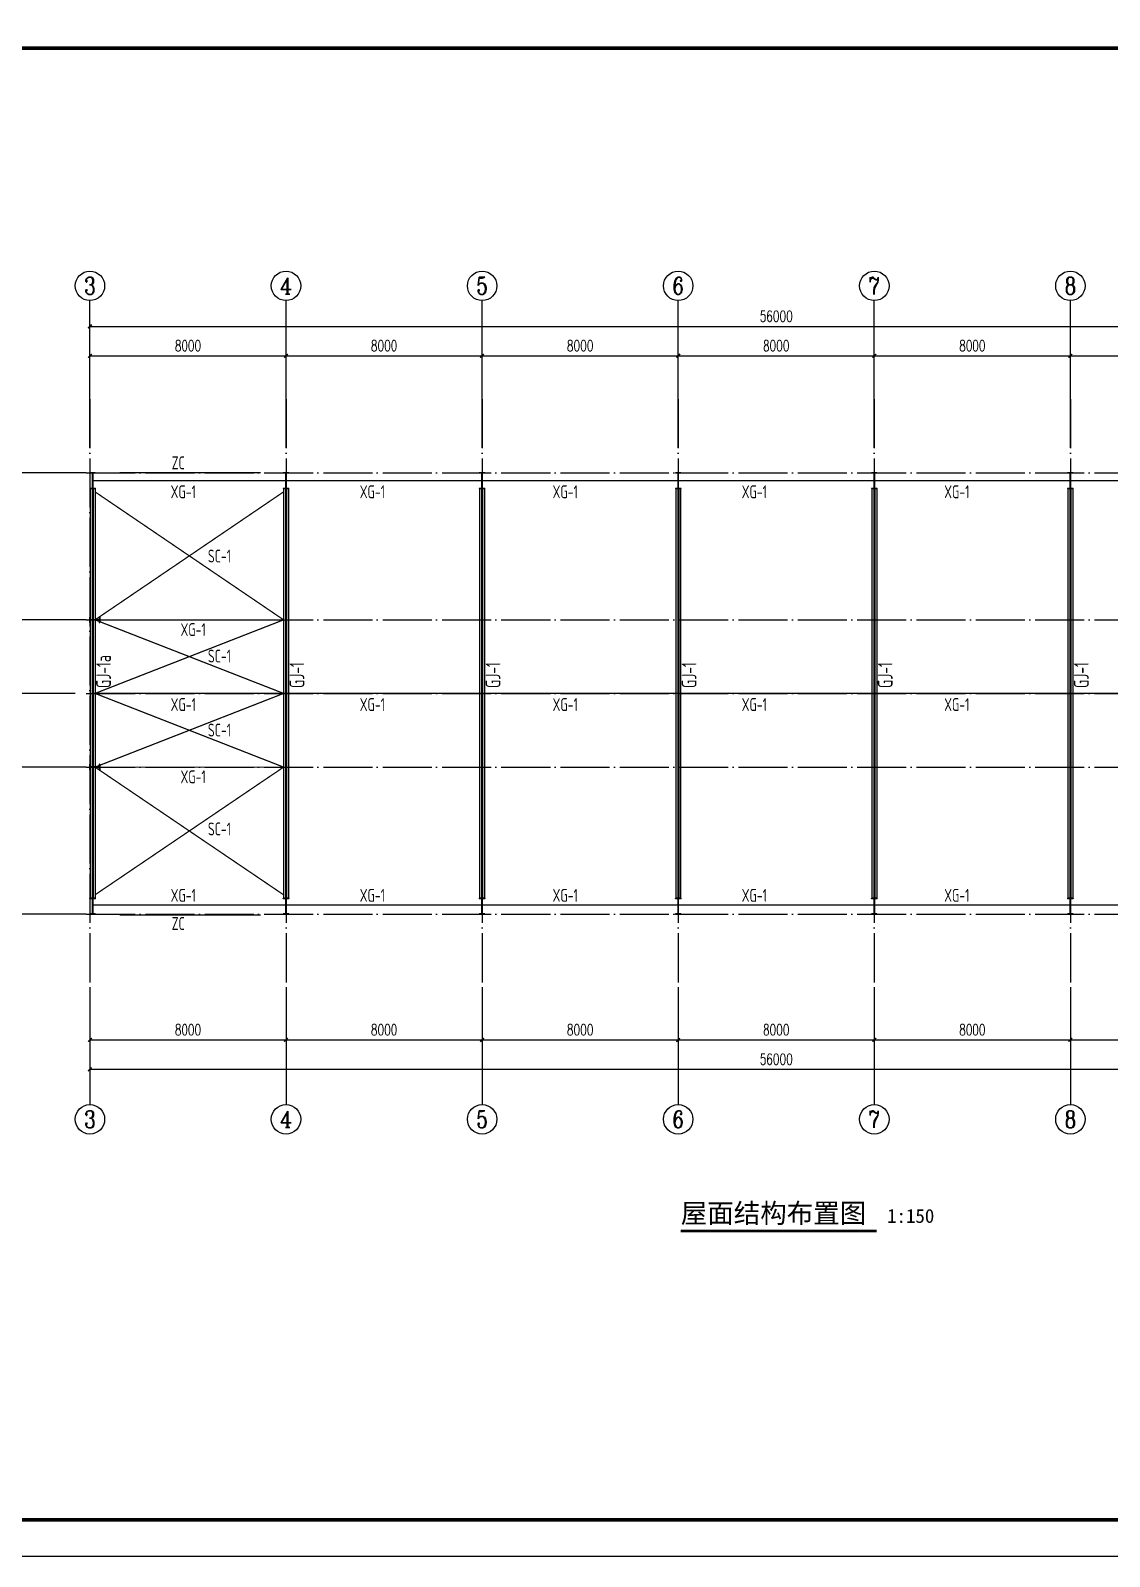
# Model space of a CAD drawing. Header units: millimetres. Extents: x 4533265 to 4958735, y 18976699 to 19555898.
# Drawn here: x 4577716 to 4621737, y 19136534 to 19198749 of the extents above; entities that cross this region are included whole.
import ezdxf
from ezdxf.enums import TextEntityAlignment as Align

# ---------------------------------------------------------------- set-up
doc = ezdxf.new("R2010")
doc.units = ezdxf.units.MM
doc.header["$LTSCALE"] = 1000
doc.header["$MEASUREMENT"] = 0
doc.linetypes.add('DOTE', pattern=[2.42, 2, -0.2, 0.02, -0.2])
doc.layers.get('Defpoints').update_dxf_attribs({"color": 1})
for name, color, linetype in [('3T_WOOD', 21, 'Continuous'), ('AXIS_TEXT', 7, 'Continuous'), ('AXIS_外部', 171, 'Continuous'), ('DIM_SYMB', 165, 'Continuous'), ('DOTE', 250, 'DOTE'), ('PUB_TEXT', 7, 'Continuous'), ('TK', 4, 'Continuous'), ('中粗', 4, 'Continuous')]:
    doc.layers.add(name, color=color, linetype=linetype)
doc.layers.add('Pkpm_柱子', color=3, linetype='Continuous', lineweight=35)
doc.styles.add('_TCH_AXIS', font='COMPLEX', dxfattribs={"bigfont": 'GBCBIG'})
doc.styles.add('_TCH_DIM_T3', font='SIMPLEX', dxfattribs={"width": 0.705882, "bigfont": 'GBCBIG'})
doc.styles.add('_TCH_DYN', font='')
doc.styles.add('COMPLEX', font='COMPLEX')
doc.styles.add('TSSD_Dimension', font='Tssdeng.shx', dxfattribs={"width": 0.7, "bigfont": 'hztxt.shx'})
doc.styles.get('_TCH_DYN').set_extended_font_data('SimSun')
doc.dimstyles.new('_TCH_ARCH&&150', dxfattribs={"dimtxt": 446.25, "dimasz": 150, "dimexe": 375, "dimexo": 450, "dimgap": 189.375, "dimtad": 1, "dimdec": 0, "dimzin": 0, "dimdsep": 46, "dimtxsty": '_TCH_DIM_T3', "dimblk": 'ARCHTICK', "dimcen": 0.09, "dimclrt": 7, "dimazin": 2, "dimtfac": 1, "dimtdec": 0, "dimtix": 1, "dimtmove": 2, "dimatfit": 3, "dimfxl": 0, "dimtolj": 1, "dimtzin": 0, "dimarcsym": 0})

# ---------------------------------------------------------------- blocks, each defined once
blk = doc.blocks.new('Q2321321321')
at = {"layer": 'PUB_TEXT', "style": 'TSSD_Dimension', "width": 0.7}
for p in [(4592466, 19147904), (4600180, 19147904), (4608048, 19147904), (4615763, 19147904), (4624024, 19147904), (4632363, 19147904), (4640504, 19147904)]:
    blk.add_text('XG-1', height=525, dxfattribs=at).set_placement(p)
blk = doc.blocks.new('GeYuanFrame_04811831', base_point=(18.76, 4.34))
at = {"layer": 'TK'}
blk.add_line((43.76, 414.34), (602.76, 414.34), dxfattribs=at)
blk.add_lwpolyline([(18.76, 424.34), (612.76, 424.34), (612.76, 4.34), (18.76, 4.34), (18.76, 424.34)], dxfattribs=at)
at = {"layer": 'TK', "const_width": 1}
blk.add_lwpolyline([(602.76, 414.34), (43.76, 414.34), (43.76, 14.34), (602.76, 14.34)], close=True, dxfattribs=at)
blk = doc.blocks.new('W3Q42Q321321321')
at = {"layer": 'Pkpm_柱子'}
for points in [[(4580361, 19114913), (4580361, 19114901), (4580256, 19114901), (4580256, 19114275), (4580361, 19114275), (4580361, 19114263), (4580141, 19114263), (4580141, 19114275), (4580246, 19114275), (4580246, 19114901), (4580141, 19114901), (4580141, 19114913)], [(4588251, 19114913), (4588251, 19114901), (4588146, 19114901), (4588146, 19114275), (4588251, 19114275), (4588251, 19114263), (4588031, 19114263), (4588031, 19114275), (4588136, 19114275), (4588136, 19114901), (4588031, 19114901), (4588031, 19114913)], [(4596251, 19114913), (4596251, 19114901), (4596146, 19114901), (4596146, 19114275), (4596251, 19114275), (4596251, 19114263), (4596031, 19114263), (4596031, 19114275), (4596136, 19114275), (4596136, 19114901), (4596031, 19114901), (4596031, 19114913)], [(4604251, 19114913), (4604251, 19114901), (4604146, 19114901), (4604146, 19114275), (4604251, 19114275), (4604251, 19114263), (4604031, 19114263), (4604031, 19114275), (4604136, 19114275), (4604136, 19114901), (4604031, 19114901), (4604031, 19114913)], [(4612251, 19114913), (4612251, 19114901), (4612146, 19114901), (4612146, 19114275), (4612251, 19114275), (4612251, 19114263), (4612031, 19114263), (4612031, 19114275), (4612136, 19114275), (4612136, 19114901), (4612031, 19114901), (4612031, 19114913)], [(4620251, 19114913), (4620251, 19114901), (4620146, 19114901), (4620146, 19114275), (4620251, 19114275), (4620251, 19114263), (4620031, 19114263), (4620031, 19114275), (4620136, 19114275), (4620136, 19114901), (4620031, 19114901), (4620031, 19114913)], [(4628251, 19114913), (4628251, 19114901), (4628146, 19114901), (4628146, 19114275), (4628251, 19114275), (4628251, 19114263), (4628031, 19114263), (4628031, 19114275), (4628136, 19114275), (4628136, 19114901), (4628031, 19114901), (4628031, 19114913)], [(4636141, 19114913), (4636141, 19114901), (4636036, 19114901), (4636036, 19114275), (4636141, 19114275), (4636141, 19114263), (4635921, 19114263), (4635921, 19114275), (4636026, 19114275), (4636026, 19114901), (4635921, 19114901), (4635921, 19114913)], [(4580541, 19108803), (4580529, 19108803), (4580529, 19108908), (4580153, 19108908), (4580153, 19108803), (4580141, 19108803), (4580141, 19109023), (4580153, 19109023), (4580153, 19108918), (4580529, 19108918), (4580529, 19109023), (4580541, 19109023)], [(4636141, 19108803), (4636129, 19108803), (4636129, 19108908), (4635753, 19108908), (4635753, 19108803), (4635741, 19108803), (4635741, 19109023), (4635753, 19109023), (4635753, 19108918), (4636129, 19108918), (4636129, 19109023), (4636141, 19109023)], [(4580541, 19102803), (4580529, 19102803), (4580529, 19102908), (4580153, 19102908), (4580153, 19102803), (4580141, 19102803), (4580141, 19103023), (4580153, 19103023), (4580153, 19102918), (4580529, 19102918), (4580529, 19103023), (4580541, 19103023)], [(4636141, 19102803), (4636129, 19102803), (4636129, 19102908), (4635753, 19102908), (4635753, 19102803), (4635741, 19102803), (4635741, 19103023), (4635753, 19103023), (4635753, 19102918), (4636129, 19102918), (4636129, 19103023), (4636141, 19103023)], [(4580361, 19097563), (4580361, 19097551), (4580256, 19097551), (4580256, 19096925), (4580361, 19096925), (4580361, 19096913), (4580141, 19096913), (4580141, 19096925), (4580246, 19096925), (4580246, 19097551), (4580141, 19097551), (4580141, 19097563)], [(4588251, 19097563), (4588251, 19097551), (4588146, 19097551), (4588146, 19096925), (4588251, 19096925), (4588251, 19096913), (4588031, 19096913), (4588031, 19096925), (4588136, 19096925), (4588136, 19097551), (4588031, 19097551), (4588031, 19097563)], [(4596251, 19097563), (4596251, 19097551), (4596146, 19097551), (4596146, 19096925), (4596251, 19096925), (4596251, 19096913), (4596031, 19096913), (4596031, 19096925), (4596136, 19096925), (4596136, 19097551), (4596031, 19097551), (4596031, 19097563)], [(4604251, 19097563), (4604251, 19097551), (4604146, 19097551), (4604146, 19096925), (4604251, 19096925), (4604251, 19096913), (4604031, 19096913), (4604031, 19096925), (4604136, 19096925), (4604136, 19097551), (4604031, 19097551), (4604031, 19097563)], [(4612251, 19097563), (4612251, 19097551), (4612146, 19097551), (4612146, 19096925), (4612251, 19096925), (4612251, 19096913), (4612031, 19096913), (4612031, 19096925), (4612136, 19096925), (4612136, 19097551), (4612031, 19097551), (4612031, 19097563)], [(4620251, 19097563), (4620251, 19097551), (4620146, 19097551), (4620146, 19096925), (4620251, 19096925), (4620251, 19096913), (4620031, 19096913), (4620031, 19096925), (4620136, 19096925), (4620136, 19097551), (4620031, 19097551), (4620031, 19097563)], [(4628251, 19097563), (4628251, 19097551), (4628146, 19097551), (4628146, 19096925), (4628251, 19096925), (4628251, 19096913), (4628031, 19096913), (4628031, 19096925), (4628136, 19096925), (4628136, 19097551), (4628031, 19097551), (4628031, 19097563)], [(4636141, 19097563), (4636141, 19097551), (4636036, 19097551), (4636036, 19096925), (4636141, 19096925), (4636141, 19096913), (4635921, 19096913), (4635921, 19096925), (4636026, 19096925), (4636026, 19097551), (4635921, 19097551), (4635921, 19097563)]]:
    blk.add_hatch(color=256, dxfattribs=at).paths.add_polyline_path(points)
at = {"color": 35, "linetype": 'ByBlock', "ltscale": 3}
for p, q in [((4580151, 19114263), (4580151, 19097563)), ((4580231, 19114263), (4580231, 19097563)), ((4580271, 19114263), (4580271, 19097563)), ((4580351, 19114263), (4580351, 19097563)), ((4588041, 19114263), (4588041, 19097563)), ((4588121, 19114263), (4588121, 19097563)), ((4588161, 19114263), (4588161, 19097563)), ((4588241, 19114263), (4588241, 19097563)), ((4596041, 19114263), (4596041, 19097563)), ((4596121, 19114263), (4596121, 19097563)), ((4596161, 19114263), (4596161, 19097563)), ((4596241, 19114263), (4596241, 19097563)), ((4604041, 19114263), (4604041, 19097563)), ((4604121, 19114263), (4604121, 19097563)), ((4604161, 19114263), (4604161, 19097563)), ((4604241, 19114263), (4604241, 19097563)), ((4612041, 19114263), (4612041, 19097563)), ((4612121, 19114263), (4612121, 19097563)), ((4612161, 19114263), (4612161, 19097563)), ((4612241, 19114263), (4612241, 19097563)), ((4620041, 19114263), (4620041, 19097563)), ((4620121, 19114263), (4620121, 19097563)), ((4620161, 19114263), (4620161, 19097563)), ((4620241, 19114263), (4620241, 19097563)), ((4628041, 19114263), (4628041, 19097563)), ((4628121, 19114263), (4628121, 19097563)), ((4628161, 19114263), (4628161, 19097563)), ((4628241, 19114263), (4628241, 19097563)), ((4635931, 19114263), (4635931, 19097563)), ((4636011, 19114263), (4636011, 19097563)), ((4636051, 19114263), (4636051, 19097563)), ((4636131, 19114263), (4636131, 19097563))]:
    blk.add_line(p, q, dxfattribs=at)
at = {"layer": 'Pkpm_柱子'}
for points in [[(4580361, 19114913), (4580361, 19114901), (4580256, 19114901), (4580256, 19114275), (4580361, 19114275), (4580361, 19114263), (4580141, 19114263), (4580141, 19114275), (4580246, 19114275), (4580246, 19114901), (4580141, 19114901), (4580141, 19114913)], [(4588251, 19114913), (4588251, 19114901), (4588146, 19114901), (4588146, 19114275), (4588251, 19114275), (4588251, 19114263), (4588031, 19114263), (4588031, 19114275), (4588136, 19114275), (4588136, 19114901), (4588031, 19114901), (4588031, 19114913)], [(4596251, 19114913), (4596251, 19114901), (4596146, 19114901), (4596146, 19114275), (4596251, 19114275), (4596251, 19114263), (4596031, 19114263), (4596031, 19114275), (4596136, 19114275), (4596136, 19114901), (4596031, 19114901), (4596031, 19114913)], [(4604251, 19114913), (4604251, 19114901), (4604146, 19114901), (4604146, 19114275), (4604251, 19114275), (4604251, 19114263), (4604031, 19114263), (4604031, 19114275), (4604136, 19114275), (4604136, 19114901), (4604031, 19114901), (4604031, 19114913)], [(4612251, 19114913), (4612251, 19114901), (4612146, 19114901), (4612146, 19114275), (4612251, 19114275), (4612251, 19114263), (4612031, 19114263), (4612031, 19114275), (4612136, 19114275), (4612136, 19114901), (4612031, 19114901), (4612031, 19114913)], [(4620251, 19114913), (4620251, 19114901), (4620146, 19114901), (4620146, 19114275), (4620251, 19114275), (4620251, 19114263), (4620031, 19114263), (4620031, 19114275), (4620136, 19114275), (4620136, 19114901), (4620031, 19114901), (4620031, 19114913)], [(4628251, 19114913), (4628251, 19114901), (4628146, 19114901), (4628146, 19114275), (4628251, 19114275), (4628251, 19114263), (4628031, 19114263), (4628031, 19114275), (4628136, 19114275), (4628136, 19114901), (4628031, 19114901), (4628031, 19114913)], [(4636141, 19114913), (4636141, 19114901), (4636036, 19114901), (4636036, 19114275), (4636141, 19114275), (4636141, 19114263), (4635921, 19114263), (4635921, 19114275), (4636026, 19114275), (4636026, 19114901), (4635921, 19114901), (4635921, 19114913)], [(4580541, 19108803), (4580529, 19108803), (4580529, 19108908), (4580153, 19108908), (4580153, 19108803), (4580141, 19108803), (4580141, 19109023), (4580153, 19109023), (4580153, 19108918), (4580529, 19108918), (4580529, 19109023), (4580541, 19109023)], [(4636141, 19108803), (4636129, 19108803), (4636129, 19108908), (4635753, 19108908), (4635753, 19108803), (4635741, 19108803), (4635741, 19109023), (4635753, 19109023), (4635753, 19108918), (4636129, 19108918), (4636129, 19109023), (4636141, 19109023)], [(4580541, 19102803), (4580529, 19102803), (4580529, 19102908), (4580153, 19102908), (4580153, 19102803), (4580141, 19102803), (4580141, 19103023), (4580153, 19103023), (4580153, 19102918), (4580529, 19102918), (4580529, 19103023), (4580541, 19103023)], [(4636141, 19102803), (4636129, 19102803), (4636129, 19102908), (4635753, 19102908), (4635753, 19102803), (4635741, 19102803), (4635741, 19103023), (4635753, 19103023), (4635753, 19102918), (4636129, 19102918), (4636129, 19103023), (4636141, 19103023)], [(4580361, 19097563), (4580361, 19097551), (4580256, 19097551), (4580256, 19096925), (4580361, 19096925), (4580361, 19096913), (4580141, 19096913), (4580141, 19096925), (4580246, 19096925), (4580246, 19097551), (4580141, 19097551), (4580141, 19097563)], [(4588251, 19097563), (4588251, 19097551), (4588146, 19097551), (4588146, 19096925), (4588251, 19096925), (4588251, 19096913), (4588031, 19096913), (4588031, 19096925), (4588136, 19096925), (4588136, 19097551), (4588031, 19097551), (4588031, 19097563)], [(4596251, 19097563), (4596251, 19097551), (4596146, 19097551), (4596146, 19096925), (4596251, 19096925), (4596251, 19096913), (4596031, 19096913), (4596031, 19096925), (4596136, 19096925), (4596136, 19097551), (4596031, 19097551), (4596031, 19097563)], [(4604251, 19097563), (4604251, 19097551), (4604146, 19097551), (4604146, 19096925), (4604251, 19096925), (4604251, 19096913), (4604031, 19096913), (4604031, 19096925), (4604136, 19096925), (4604136, 19097551), (4604031, 19097551), (4604031, 19097563)], [(4612251, 19097563), (4612251, 19097551), (4612146, 19097551), (4612146, 19096925), (4612251, 19096925), (4612251, 19096913), (4612031, 19096913), (4612031, 19096925), (4612136, 19096925), (4612136, 19097551), (4612031, 19097551), (4612031, 19097563)], [(4620251, 19097563), (4620251, 19097551), (4620146, 19097551), (4620146, 19096925), (4620251, 19096925), (4620251, 19096913), (4620031, 19096913), (4620031, 19096925), (4620136, 19096925), (4620136, 19097551), (4620031, 19097551), (4620031, 19097563)], [(4628251, 19097563), (4628251, 19097551), (4628146, 19097551), (4628146, 19096925), (4628251, 19096925), (4628251, 19096913), (4628031, 19096913), (4628031, 19096925), (4628136, 19096925), (4628136, 19097551), (4628031, 19097551), (4628031, 19097563)], [(4636141, 19097563), (4636141, 19097551), (4636036, 19097551), (4636036, 19096925), (4636141, 19096925), (4636141, 19096913), (4635921, 19096913), (4635921, 19096925), (4636026, 19096925), (4636026, 19097551), (4635921, 19097551), (4635921, 19097563)]]:
    blk.add_lwpolyline(points, close=True, dxfattribs=at)
blk = doc.blocks.new('_ArchTick')
at = {"color": 0, "linetype": 'ByBlock', "const_width": 0.4}
blk.add_lwpolyline([(-0.5, -0.5), (0.5, 0.5)], dxfattribs=at)
blk = doc.blocks.new('*D750')
at = {"layer": 'AXIS_外部', "color": 0, "lineweight": -2}
for p, q in [((4580141, 19182187), (4580141, 19185862)), ((4588141, 19182187), (4588141, 19185862)), ((4580141, 19185487), (4588141, 19185487))]:
    blk.add_line(p, q, dxfattribs=at)
at = {"layer": 'Defpoints', "color": 0}
for p in [(4588141, 19185487), (4580141, 19181737), (4588141, 19181737)]:
    blk.add_point(p, dxfattribs=at)
at = {"layer": 'AXIS_外部', "color": 0, "lineweight": -2, "xscale": 150, "yscale": 150, "zscale": 150, "rotation": 180}
blk.add_blockref('_ArchTick', (4580141, 19185487), dxfattribs=at)
at = {"layer": 'AXIS_外部', "color": 0, "lineweight": -2, "xscale": 150, "yscale": 150, "zscale": 150}
blk.add_blockref('_ArchTick', (4588141, 19185487), dxfattribs=at)
at = {"layer": 'AXIS_外部', "color": 7, "insert": (4584141, 19185900), "char_height": 446.2, "attachment_point": 5, "style": '_TCH_DIM_T3'}
blk.add_mtext('\\A1;8000', dxfattribs=at)
blk = doc.blocks.new('*D751')
at = {"layer": 'AXIS_外部', "color": 0, "lineweight": -2}
for p, q in [((4588141, 19182187), (4588141, 19185862)), ((4596141, 19182187), (4596141, 19185862)), ((4588141, 19185487), (4596141, 19185487))]:
    blk.add_line(p, q, dxfattribs=at)
at = {"layer": 'Defpoints', "color": 0}
for p in [(4596141, 19185487), (4588141, 19181737), (4596141, 19181737)]:
    blk.add_point(p, dxfattribs=at)
at = {"layer": 'AXIS_外部', "color": 0, "lineweight": -2, "xscale": 150, "yscale": 150, "zscale": 150, "rotation": 180}
blk.add_blockref('_ArchTick', (4588141, 19185487), dxfattribs=at)
at = {"layer": 'AXIS_外部', "color": 0, "lineweight": -2, "xscale": 150, "yscale": 150, "zscale": 150}
blk.add_blockref('_ArchTick', (4596141, 19185487), dxfattribs=at)
at = {"layer": 'AXIS_外部', "color": 7, "insert": (4592141, 19185900), "char_height": 446.2, "attachment_point": 5, "style": '_TCH_DIM_T3'}
blk.add_mtext('\\A1;8000', dxfattribs=at)
blk = doc.blocks.new('*D752')
at = {"layer": 'AXIS_外部', "color": 0, "lineweight": -2}
for p, q in [((4596141, 19182187), (4596141, 19185862)), ((4604141, 19182187), (4604141, 19185862)), ((4596141, 19185487), (4604141, 19185487))]:
    blk.add_line(p, q, dxfattribs=at)
at = {"layer": 'Defpoints', "color": 0}
for p in [(4604141, 19185487), (4596141, 19181737), (4604141, 19181737)]:
    blk.add_point(p, dxfattribs=at)
at = {"layer": 'AXIS_外部', "color": 0, "lineweight": -2, "xscale": 150, "yscale": 150, "zscale": 150, "rotation": 180}
blk.add_blockref('_ArchTick', (4596141, 19185487), dxfattribs=at)
at = {"layer": 'AXIS_外部', "color": 0, "lineweight": -2, "xscale": 150, "yscale": 150, "zscale": 150}
blk.add_blockref('_ArchTick', (4604141, 19185487), dxfattribs=at)
at = {"layer": 'AXIS_外部', "color": 7, "insert": (4600141, 19185900), "char_height": 446.2, "attachment_point": 5, "style": '_TCH_DIM_T3'}
blk.add_mtext('\\A1;8000', dxfattribs=at)
blk = doc.blocks.new('*D753')
at = {"layer": 'AXIS_外部', "color": 0, "lineweight": -2}
for p, q in [((4604141, 19182187), (4604141, 19185862)), ((4612141, 19182187), (4612141, 19185862)), ((4604141, 19185487), (4612141, 19185487))]:
    blk.add_line(p, q, dxfattribs=at)
at = {"layer": 'Defpoints', "color": 0}
for p in [(4612141, 19185487), (4604141, 19181737), (4612141, 19181737)]:
    blk.add_point(p, dxfattribs=at)
at = {"layer": 'AXIS_外部', "color": 0, "lineweight": -2, "xscale": 150, "yscale": 150, "zscale": 150, "rotation": 180}
blk.add_blockref('_ArchTick', (4604141, 19185487), dxfattribs=at)
at = {"layer": 'AXIS_外部', "color": 0, "lineweight": -2, "xscale": 150, "yscale": 150, "zscale": 150}
blk.add_blockref('_ArchTick', (4612141, 19185487), dxfattribs=at)
at = {"layer": 'AXIS_外部', "color": 7, "insert": (4608141, 19185900), "char_height": 446.2, "attachment_point": 5, "style": '_TCH_DIM_T3'}
blk.add_mtext('\\A1;8000', dxfattribs=at)
blk = doc.blocks.new('*D754')
at = {"layer": 'AXIS_外部', "color": 0, "lineweight": -2}
for p, q in [((4612141, 19182187), (4612141, 19185862)), ((4620141, 19182187), (4620141, 19185862)), ((4612141, 19185487), (4620141, 19185487))]:
    blk.add_line(p, q, dxfattribs=at)
at = {"layer": 'Defpoints', "color": 0}
for p in [(4620141, 19185487), (4612141, 19181737), (4620141, 19181737)]:
    blk.add_point(p, dxfattribs=at)
at = {"layer": 'AXIS_外部', "color": 0, "lineweight": -2, "xscale": 150, "yscale": 150, "zscale": 150, "rotation": 180}
blk.add_blockref('_ArchTick', (4612141, 19185487), dxfattribs=at)
at = {"layer": 'AXIS_外部', "color": 0, "lineweight": -2, "xscale": 150, "yscale": 150, "zscale": 150}
blk.add_blockref('_ArchTick', (4620141, 19185487), dxfattribs=at)
at = {"layer": 'AXIS_外部', "color": 7, "insert": (4616141, 19185900), "char_height": 446.2, "attachment_point": 5, "style": '_TCH_DIM_T3'}
blk.add_mtext('\\A1;8000', dxfattribs=at)
blk = doc.blocks.new('*D755')
at = {"layer": 'AXIS_外部', "color": 0, "lineweight": -2}
for p, q in [((4620141, 19182187), (4620141, 19185862)), ((4628141, 19182187), (4628141, 19185862)), ((4620141, 19185487), (4628141, 19185487))]:
    blk.add_line(p, q, dxfattribs=at)
at = {"layer": 'Defpoints', "color": 0}
for p in [(4628141, 19185487), (4620141, 19181737), (4628141, 19181737)]:
    blk.add_point(p, dxfattribs=at)
at = {"layer": 'AXIS_外部', "color": 0, "lineweight": -2, "xscale": 150, "yscale": 150, "zscale": 150, "rotation": 180}
blk.add_blockref('_ArchTick', (4620141, 19185487), dxfattribs=at)
at = {"layer": 'AXIS_外部', "color": 0, "lineweight": -2, "xscale": 150, "yscale": 150, "zscale": 150}
blk.add_blockref('_ArchTick', (4628141, 19185487), dxfattribs=at)
at = {"layer": 'AXIS_外部', "color": 7, "insert": (4624141, 19185900), "char_height": 446.2, "attachment_point": 5, "style": '_TCH_DIM_T3'}
blk.add_mtext('\\A1;8000', dxfattribs=at)
blk = doc.blocks.new('*D757')
at = {"layer": 'AXIS_外部', "color": 0, "lineweight": -2}
for p, q in [((4580141, 19182187), (4580141, 19187062)), ((4636141, 19182187), (4636141, 19187062)), ((4580141, 19186687), (4636141, 19186687))]:
    blk.add_line(p, q, dxfattribs=at)
at = {"layer": 'Defpoints', "color": 0}
for p in [(4636141, 19186687), (4580141, 19181737), (4636141, 19181737)]:
    blk.add_point(p, dxfattribs=at)
at = {"layer": 'AXIS_外部', "color": 0, "lineweight": -2, "xscale": 150, "yscale": 150, "zscale": 150, "rotation": 180}
blk.add_blockref('_ArchTick', (4580141, 19186687), dxfattribs=at)
at = {"layer": 'AXIS_外部', "color": 0, "lineweight": -2, "xscale": 150, "yscale": 150, "zscale": 150}
blk.add_blockref('_ArchTick', (4636141, 19186687), dxfattribs=at)
at = {"layer": 'AXIS_外部', "color": 7, "insert": (4608141, 19187100), "char_height": 446.2, "attachment_point": 5, "style": '_TCH_DIM_T3'}
blk.add_mtext('\\A1;56000', dxfattribs=at)
blk = doc.blocks.new('*D763')
at = {"layer": 'AXIS_外部', "color": 0, "lineweight": -2}
for p, q in [((4579535, 19168722), (4575860, 19168722)), ((4576235, 19162722), (4576235, 19168722)), ((4579535, 19162722), (4575860, 19162722))]:
    blk.add_line(p, q, dxfattribs=at)
at = {"layer": 'Defpoints', "color": 0}
for p in [(4576235, 19168722), (4579985, 19168722), (4579985, 19162722)]:
    blk.add_point(p, dxfattribs=at)
at = {"layer": 'AXIS_外部', "color": 0, "lineweight": -2, "xscale": 150, "yscale": 150, "zscale": 150}
for p, rotation in [((4576235, 19168722), 90), ((4576235, 19162722), 270)]:
    blk.add_blockref('_ArchTick', p, dxfattribs=dict(at, rotation=rotation))
at = {"layer": 'AXIS_外部', "color": 7, "insert": (4575822, 19165722), "char_height": 446.2, "attachment_point": 5, "rotation": 90, "style": '_TCH_DIM_T3'}
blk.add_mtext('\\A1;6000', dxfattribs=at)
blk = doc.blocks.new('*D764')
at = {"layer": 'AXIS_外部', "color": 0, "lineweight": -2}
for p, q in [((4579535, 19171722), (4575860, 19171722)), ((4576235, 19168722), (4576235, 19171722)), ((4579535, 19168722), (4575860, 19168722))]:
    blk.add_line(p, q, dxfattribs=at)
at = {"layer": 'Defpoints', "color": 0}
for p in [(4576235, 19171722), (4579985, 19171722), (4579985, 19168722)]:
    blk.add_point(p, dxfattribs=at)
at = {"layer": 'AXIS_外部', "color": 0, "lineweight": -2, "xscale": 150, "yscale": 150, "zscale": 150}
for p, rotation in [((4576235, 19171722), 90), ((4576235, 19168722), 270)]:
    blk.add_blockref('_ArchTick', p, dxfattribs=dict(at, rotation=rotation))
at = {"layer": 'AXIS_外部', "color": 7, "insert": (4575822, 19170222), "char_height": 446.2, "attachment_point": 5, "rotation": 90, "style": '_TCH_DIM_T3'}
blk.add_mtext('\\A1;3000', dxfattribs=at)
blk = doc.blocks.new('*D765')
at = {"layer": 'AXIS_外部', "color": 0, "lineweight": -2}
for p, q in [((4579535, 19174722), (4575860, 19174722)), ((4576235, 19171722), (4576235, 19174722)), ((4579535, 19171722), (4575860, 19171722))]:
    blk.add_line(p, q, dxfattribs=at)
at = {"layer": 'Defpoints', "color": 0}
for p in [(4576235, 19174722), (4579985, 19174722), (4579985, 19171722)]:
    blk.add_point(p, dxfattribs=at)
at = {"layer": 'AXIS_外部', "color": 0, "lineweight": -2, "xscale": 150, "yscale": 150, "zscale": 150}
for p, rotation in [((4576235, 19174722), 90), ((4576235, 19171722), 270)]:
    blk.add_blockref('_ArchTick', p, dxfattribs=dict(at, rotation=rotation))
at = {"layer": 'AXIS_外部', "color": 7, "insert": (4575822, 19173222), "char_height": 446.2, "attachment_point": 5, "rotation": 90, "style": '_TCH_DIM_T3'}
blk.add_mtext('\\A1;3000', dxfattribs=at)
blk = doc.blocks.new('*D766')
at = {"layer": 'AXIS_外部', "color": 0, "lineweight": -2}
for p, q in [((4579535, 19180722), (4575860, 19180722)), ((4576235, 19174722), (4576235, 19180722)), ((4579535, 19174722), (4575860, 19174722))]:
    blk.add_line(p, q, dxfattribs=at)
at = {"layer": 'Defpoints', "color": 0}
for p in [(4576235, 19180722), (4579985, 19180722), (4579985, 19174722)]:
    blk.add_point(p, dxfattribs=at)
at = {"layer": 'AXIS_外部', "color": 0, "lineweight": -2, "xscale": 150, "yscale": 150, "zscale": 150}
for p, rotation in [((4576235, 19180722), 90), ((4576235, 19174722), 270)]:
    blk.add_blockref('_ArchTick', p, dxfattribs=dict(at, rotation=rotation))
at = {"layer": 'AXIS_外部', "color": 7, "insert": (4575822, 19177722), "char_height": 446.2, "attachment_point": 5, "rotation": 90, "style": '_TCH_DIM_T3'}
blk.add_mtext('\\A1;6000', dxfattribs=at)
blk = doc.blocks.new('*D767')
at = {"layer": 'AXIS_外部', "color": 0, "lineweight": -2}
for p, q in [((4579535, 19180722), (4574660, 19180722)), ((4575035, 19162722), (4575035, 19180722)), ((4579535, 19162722), (4574660, 19162722))]:
    blk.add_line(p, q, dxfattribs=at)
at = {"layer": 'Defpoints', "color": 0}
for p in [(4575035, 19180722), (4579985, 19180722), (4579985, 19162722)]:
    blk.add_point(p, dxfattribs=at)
at = {"layer": 'AXIS_外部', "color": 0, "lineweight": -2, "xscale": 150, "yscale": 150, "zscale": 150}
for p, rotation in [((4575035, 19180722), 90), ((4575035, 19162722), 270)]:
    blk.add_blockref('_ArchTick', p, dxfattribs=dict(at, rotation=rotation))
at = {"layer": 'AXIS_外部', "color": 7, "insert": (4574622, 19171722), "char_height": 446.2, "attachment_point": 5, "rotation": 90, "style": '_TCH_DIM_T3'}
blk.add_mtext('\\A1;18000', dxfattribs=at)
blk = doc.blocks.new('*D768')
at = {"layer": 'AXIS_外部', "color": 0, "lineweight": -2}
for p, q in [((4580141, 19159272), (4580141, 19157221)), ((4588141, 19159272), (4588141, 19157221)), ((4580141, 19157596), (4588141, 19157596))]:
    blk.add_line(p, q, dxfattribs=at)
at = {"layer": 'Defpoints', "color": 0}
for p in [(4580141, 19159722), (4588141, 19159722), (4588141, 19157596)]:
    blk.add_point(p, dxfattribs=at)
at = {"layer": 'AXIS_外部', "color": 0, "lineweight": -2, "xscale": 150, "yscale": 150, "zscale": 150, "rotation": 180}
blk.add_blockref('_ArchTick', (4580141, 19157596), dxfattribs=at)
at = {"layer": 'AXIS_外部', "color": 0, "lineweight": -2, "xscale": 150, "yscale": 150, "zscale": 150}
blk.add_blockref('_ArchTick', (4588141, 19157596), dxfattribs=at)
at = {"layer": 'AXIS_外部', "color": 7, "insert": (4584141, 19158009), "char_height": 446.2, "attachment_point": 5, "style": '_TCH_DIM_T3'}
blk.add_mtext('\\A1;8000', dxfattribs=at)
blk = doc.blocks.new('*D769')
at = {"layer": 'AXIS_外部', "color": 0, "lineweight": -2}
for p, q in [((4588141, 19159272), (4588141, 19157221)), ((4596141, 19159272), (4596141, 19157221)), ((4588141, 19157596), (4596141, 19157596))]:
    blk.add_line(p, q, dxfattribs=at)
at = {"layer": 'Defpoints', "color": 0}
for p in [(4588141, 19159722), (4596141, 19159722), (4596141, 19157596)]:
    blk.add_point(p, dxfattribs=at)
at = {"layer": 'AXIS_外部', "color": 0, "lineweight": -2, "xscale": 150, "yscale": 150, "zscale": 150, "rotation": 180}
blk.add_blockref('_ArchTick', (4588141, 19157596), dxfattribs=at)
at = {"layer": 'AXIS_外部', "color": 0, "lineweight": -2, "xscale": 150, "yscale": 150, "zscale": 150}
blk.add_blockref('_ArchTick', (4596141, 19157596), dxfattribs=at)
at = {"layer": 'AXIS_外部', "color": 7, "insert": (4592141, 19158009), "char_height": 446.2, "attachment_point": 5, "style": '_TCH_DIM_T3'}
blk.add_mtext('\\A1;8000', dxfattribs=at)
blk = doc.blocks.new('*D770')
at = {"layer": 'AXIS_外部', "color": 0, "lineweight": -2}
for p, q in [((4596141, 19159272), (4596141, 19157221)), ((4604141, 19159272), (4604141, 19157221)), ((4596141, 19157596), (4604141, 19157596))]:
    blk.add_line(p, q, dxfattribs=at)
at = {"layer": 'Defpoints', "color": 0}
for p in [(4596141, 19159722), (4604141, 19159722), (4604141, 19157596)]:
    blk.add_point(p, dxfattribs=at)
at = {"layer": 'AXIS_外部', "color": 0, "lineweight": -2, "xscale": 150, "yscale": 150, "zscale": 150, "rotation": 180}
blk.add_blockref('_ArchTick', (4596141, 19157596), dxfattribs=at)
at = {"layer": 'AXIS_外部', "color": 0, "lineweight": -2, "xscale": 150, "yscale": 150, "zscale": 150}
blk.add_blockref('_ArchTick', (4604141, 19157596), dxfattribs=at)
at = {"layer": 'AXIS_外部', "color": 7, "insert": (4600141, 19158009), "char_height": 446.2, "attachment_point": 5, "style": '_TCH_DIM_T3'}
blk.add_mtext('\\A1;8000', dxfattribs=at)
blk = doc.blocks.new('*D771')
at = {"layer": 'AXIS_外部', "color": 0, "lineweight": -2}
for p, q in [((4604141, 19159272), (4604141, 19157221)), ((4612141, 19159272), (4612141, 19157221)), ((4604141, 19157596), (4612141, 19157596))]:
    blk.add_line(p, q, dxfattribs=at)
at = {"layer": 'Defpoints', "color": 0}
for p in [(4604141, 19159722), (4612141, 19159722), (4612141, 19157596)]:
    blk.add_point(p, dxfattribs=at)
at = {"layer": 'AXIS_外部', "color": 0, "lineweight": -2, "xscale": 150, "yscale": 150, "zscale": 150, "rotation": 180}
blk.add_blockref('_ArchTick', (4604141, 19157596), dxfattribs=at)
at = {"layer": 'AXIS_外部', "color": 0, "lineweight": -2, "xscale": 150, "yscale": 150, "zscale": 150}
blk.add_blockref('_ArchTick', (4612141, 19157596), dxfattribs=at)
at = {"layer": 'AXIS_外部', "color": 7, "insert": (4608141, 19158009), "char_height": 446.2, "attachment_point": 5, "style": '_TCH_DIM_T3'}
blk.add_mtext('\\A1;8000', dxfattribs=at)
blk = doc.blocks.new('*D772')
at = {"layer": 'AXIS_外部', "color": 0, "lineweight": -2}
for p, q in [((4612141, 19159272), (4612141, 19157221)), ((4620141, 19159272), (4620141, 19157221)), ((4612141, 19157596), (4620141, 19157596))]:
    blk.add_line(p, q, dxfattribs=at)
at = {"layer": 'Defpoints', "color": 0}
for p in [(4612141, 19159722), (4620141, 19159722), (4620141, 19157596)]:
    blk.add_point(p, dxfattribs=at)
at = {"layer": 'AXIS_外部', "color": 0, "lineweight": -2, "xscale": 150, "yscale": 150, "zscale": 150, "rotation": 180}
blk.add_blockref('_ArchTick', (4612141, 19157596), dxfattribs=at)
at = {"layer": 'AXIS_外部', "color": 0, "lineweight": -2, "xscale": 150, "yscale": 150, "zscale": 150}
blk.add_blockref('_ArchTick', (4620141, 19157596), dxfattribs=at)
at = {"layer": 'AXIS_外部', "color": 7, "insert": (4616141, 19158009), "char_height": 446.2, "attachment_point": 5, "style": '_TCH_DIM_T3'}
blk.add_mtext('\\A1;8000', dxfattribs=at)
blk = doc.blocks.new('*D773')
at = {"layer": 'AXIS_外部', "color": 0, "lineweight": -2}
for p, q in [((4620141, 19159272), (4620141, 19157221)), ((4628141, 19159272), (4628141, 19157221)), ((4620141, 19157596), (4628141, 19157596))]:
    blk.add_line(p, q, dxfattribs=at)
at = {"layer": 'Defpoints', "color": 0}
for p in [(4620141, 19159722), (4628141, 19159722), (4628141, 19157596)]:
    blk.add_point(p, dxfattribs=at)
at = {"layer": 'AXIS_外部', "color": 0, "lineweight": -2, "xscale": 150, "yscale": 150, "zscale": 150, "rotation": 180}
blk.add_blockref('_ArchTick', (4620141, 19157596), dxfattribs=at)
at = {"layer": 'AXIS_外部', "color": 0, "lineweight": -2, "xscale": 150, "yscale": 150, "zscale": 150}
blk.add_blockref('_ArchTick', (4628141, 19157596), dxfattribs=at)
at = {"layer": 'AXIS_外部', "color": 7, "insert": (4624141, 19158009), "char_height": 446.2, "attachment_point": 5, "style": '_TCH_DIM_T3'}
blk.add_mtext('\\A1;8000', dxfattribs=at)
blk = doc.blocks.new('*D775')
at = {"layer": 'AXIS_外部', "color": 0, "lineweight": -2}
for p, q in [((4580141, 19159272), (4580141, 19156021)), ((4636141, 19159272), (4636141, 19156021)), ((4580141, 19156396), (4636141, 19156396))]:
    blk.add_line(p, q, dxfattribs=at)
at = {"layer": 'Defpoints', "color": 0}
for p in [(4580141, 19159722), (4636141, 19159722), (4636141, 19156396)]:
    blk.add_point(p, dxfattribs=at)
at = {"layer": 'AXIS_外部', "color": 0, "lineweight": -2, "xscale": 150, "yscale": 150, "zscale": 150, "rotation": 180}
blk.add_blockref('_ArchTick', (4580141, 19156396), dxfattribs=at)
at = {"layer": 'AXIS_外部', "color": 0, "lineweight": -2, "xscale": 150, "yscale": 150, "zscale": 150}
blk.add_blockref('_ArchTick', (4636141, 19156396), dxfattribs=at)
at = {"layer": 'AXIS_外部', "color": 7, "insert": (4608141, 19156809), "char_height": 446.2, "attachment_point": 5, "style": '_TCH_DIM_T3'}
blk.add_mtext('\\A1;56000', dxfattribs=at)
blk = doc.blocks.new('_AXISO')
blk.add_circle((0, 0), 0.5)
at = {"layer": 'AXIS_TEXT', "style": 'COMPLEX', "width": 1.041667}
blk.add_attdef('A', text='', height=0.56, dxfattribs=at).set_placement((-0.25, -0.28), (0.25, -0.28), align=Align.FIT)

msp = doc.modelspace()

# ---------------------------------------------------------------- linework, layer by layer
at = {"color": 4, "const_width": 50}
for points in [[(4580256.1, 19180396.9), (4636141.1, 19180396.9)], [(4588131.1, 19174716.9), (4580351.1, 19174716.9)], [(4580256.1, 19171721.9), (4636141.1, 19171721.9)], [(4588131.1, 19168716.9), (4580351.1, 19168716.9)], [(4580256.1, 19163092.7), (4636141.1, 19163092.7)]]:
    msp.add_lwpolyline(points, dxfattribs=at)
at = {"layer": '3T_WOOD', "const_width": 50}
for points in [[(4581349.3, 19180721.9), (4587107.6, 19180721.9)], [(4581349.3, 19162689.6), (4587107.6, 19162689.6)]]:
    msp.add_lwpolyline(points, dxfattribs=at)
at = {"layer": 'AXIS_外部'}
for p, q in [((4580141.1, 19181737.2), (4580141.1, 19187737.2)), ((4588141.1, 19181737.2), (4588141.1, 19187737.2)), ((4596141.1, 19181737.2), (4596141.1, 19187737.2)), ((4604141.1, 19181737.2), (4604141.1, 19187737.2)), ((4612141.1, 19181737.2), (4612141.1, 19187737.2)), ((4620141.1, 19181737.2), (4620141.1, 19187737.2)), ((4579984.6, 19180721.9), (4573984.6, 19180721.9)), ((4579984.6, 19174721.9), (4573984.6, 19174721.9)), ((4579984.6, 19168721.9), (4573984.6, 19168721.9)), ((4579984.6, 19162721.9), (4573984.6, 19162721.9)), ((4580141.1, 19159721.9), (4580141.1, 19154958.7)), ((4588141.1, 19159721.9), (4588141.1, 19154958.7)), ((4596141.1, 19159721.9), (4596141.1, 19154958.7)), ((4604141.1, 19159721.9), (4604141.1, 19154958.7)), ((4612141.1, 19159721.9), (4612141.1, 19154958.7)), ((4620141.1, 19159721.9), (4620141.1, 19154958.7))]:
    msp.add_line(p, q, dxfattribs=at)
at = {"layer": 'DIM_SYMB', "const_width": 105}
msp.add_lwpolyline([(4604243.6, 19149806), (4612242.3, 19149806)], dxfattribs=at)
at = {"layer": 'DOTE'}
for p, q in [((4580141.1, 19183721.9), (4580141.1, 19159721.9)), ((4588141.1, 19183721.9), (4588141.1, 19159721.9)), ((4596141.1, 19183721.9), (4596141.1, 19159721.9)), ((4604141.1, 19183721.9), (4604141.1, 19159721.9)), ((4612141.1, 19183721.9), (4612141.1, 19159721.9)), ((4620141.1, 19183721.9), (4620141.1, 19159721.9)), ((4579984.6, 19180721.9), (4636613.4, 19180721.9)), ((4579984.6, 19174721.9), (4636613.4, 19174721.9)), ((4579984.6, 19171721.9), (4636613.4, 19171721.9)), ((4579984.6, 19168721.9), (4636613.4, 19168721.9)), ((4579984.6, 19162721.9), (4636613.4, 19162721.9))]:
    msp.add_line(p, q, dxfattribs=at)
at = {"layer": '中粗', "color": 6, "const_width": 50}
for points in [[(4580351.1, 19179938.9), (4588041.1, 19174721.9), (4580351.1, 19171721.9), (4588041.1, 19168716.9), (4580351.1, 19163511.9)], [(4588041.1, 19179938.9), (4580351.1, 19174721.9), (4588041.1, 19171721.9), (4580351.1, 19168716.9), (4588041.1, 19163511.9)]]:
    msp.add_lwpolyline(points, dxfattribs=at)

# ---------------------------------------------------------------- block references
at = {"layer": '3T_WOOD', "xscale": 150, "yscale": 150, "zscale": 150}
msp.add_blockref('GeYuanFrame_04811831', (4567584.4, 19136534.2), dxfattribs=at)
at = {"layer": '3T_WOOD'}
for name, p in [('W3Q42Q321321321', (0, 65808.5)), ('Q2321321321', (-9030.2, 31776.1)), ('Q2321321321', (-9030.2, 23101.1)), ('Q2321321321', (-9030.2, 15321.5))]:
    msp.add_blockref(name, p, dxfattribs=at)
at = {"layer": 'AXIS_外部'}
ref = msp.add_blockref('_AXISO', (4580141.1, 19188337.2), dxfattribs=dict(at, xscale=1200, yscale=1200, zscale=1200))
ref.add_attrib('A', '3', dxfattribs={"layer": 'AXIS_TEXT', "height": 698.9, "style": '_TCH_AXIS'}).set_placement((4579908.1, 19187987.7), (4580374, 19187987.7), align=Align.FIT)
ref = msp.add_blockref('_AXISO', (4588141.1, 19188337.2), dxfattribs=dict(at, xscale=1200, yscale=1200, zscale=1200))
ref.add_attrib('A', '4', dxfattribs={"layer": 'AXIS_TEXT', "height": 668.2, "style": '_TCH_AXIS'}).set_placement((4587886.5, 19188003.1), (4588395.6, 19188003.1), align=Align.FIT)
ref = msp.add_blockref('_AXISO', (4596141.1, 19188337.2), dxfattribs=dict(at, xscale=1200, yscale=1200, zscale=1200))
ref.add_attrib('A', '5', dxfattribs={"layer": 'AXIS_TEXT', "height": 698.9, "style": '_TCH_AXIS'}).set_placement((4595908.1, 19187987.7), (4596374, 19187987.7), align=Align.FIT)
ref = msp.add_blockref('_AXISO', (4604141.1, 19188337.2), dxfattribs=dict(at, xscale=1200, yscale=1200, zscale=1200))
ref.add_attrib('A', '6', dxfattribs={"layer": 'AXIS_TEXT', "height": 698.9, "style": '_TCH_AXIS'}).set_placement((4603908.1, 19187987.7), (4604374, 19187987.7), align=Align.FIT)
ref = msp.add_blockref('_AXISO', (4612141.1, 19188337.2), dxfattribs=dict(at, xscale=1200, yscale=1200, zscale=1200))
ref.add_attrib('A', '7', dxfattribs={"layer": 'AXIS_TEXT', "height": 698.9, "style": '_TCH_AXIS'}).set_placement((4611908.1, 19187987.7), (4612374, 19187987.7), align=Align.FIT)
ref = msp.add_blockref('_AXISO', (4620141.1, 19188337.2), dxfattribs=dict(at, xscale=1200, yscale=1200, zscale=1200))
ref.add_attrib('A', '8', dxfattribs={"layer": 'AXIS_TEXT', "height": 698.9, "style": '_TCH_AXIS'}).set_placement((4619908.1, 19187987.7), (4620374, 19187987.7), align=Align.FIT)
ref = msp.add_blockref('_AXISO', (4580141.1, 19154358.7), dxfattribs=dict(at, xscale=1200, yscale=1200, zscale=1200))
ref.add_attrib('A', '3', dxfattribs={"layer": 'AXIS_TEXT', "height": 698.9, "style": '_TCH_AXIS'}).set_placement((4579908.1, 19154009.2), (4580374, 19154009.2), align=Align.FIT)
ref = msp.add_blockref('_AXISO', (4588141.1, 19154358.7), dxfattribs=dict(at, xscale=1200, yscale=1200, zscale=1200))
ref.add_attrib('A', '4', dxfattribs={"layer": 'AXIS_TEXT', "height": 668.2, "style": '_TCH_AXIS'}).set_placement((4587886.5, 19154024.6), (4588395.6, 19154024.6), align=Align.FIT)
ref = msp.add_blockref('_AXISO', (4596141.1, 19154358.7), dxfattribs=dict(at, xscale=1200, yscale=1200, zscale=1200))
ref.add_attrib('A', '5', dxfattribs={"layer": 'AXIS_TEXT', "height": 698.9, "style": '_TCH_AXIS'}).set_placement((4595908.1, 19154009.2), (4596374, 19154009.2), align=Align.FIT)
ref = msp.add_blockref('_AXISO', (4604141.1, 19154358.7), dxfattribs=dict(at, xscale=1200, yscale=1200, zscale=1200))
ref.add_attrib('A', '6', dxfattribs={"layer": 'AXIS_TEXT', "height": 698.9, "style": '_TCH_AXIS'}).set_placement((4603908.1, 19154009.2), (4604374, 19154009.2), align=Align.FIT)
ref = msp.add_blockref('_AXISO', (4612141.1, 19154358.7), dxfattribs=dict(at, xscale=1200, yscale=1200, zscale=1200))
ref.add_attrib('A', '7', dxfattribs={"layer": 'AXIS_TEXT', "height": 698.9, "style": '_TCH_AXIS'}).set_placement((4611908.1, 19154009.2), (4612374, 19154009.2), align=Align.FIT)
ref = msp.add_blockref('_AXISO', (4620141.1, 19154358.7), dxfattribs=dict(at, xscale=1200, yscale=1200, zscale=1200))
ref.add_attrib('A', '8', dxfattribs={"layer": 'AXIS_TEXT', "height": 698.9, "style": '_TCH_AXIS'}).set_placement((4619908.1, 19154009.2), (4620374, 19154009.2), align=Align.FIT)

# ---------------------------------------------------------------- texts
at = {"layer": 'PUB_TEXT', "style": 'TSSD_Dimension', "width": 0.7}
for s, p in [('ZC', (4583478.8, 19180859)), ('SC-1', (4584953.7, 19177059.9)), ('XG-1', (4583837.8, 19174060)), ('SC-1', (4584953.7, 19172982.8)), ('SC-1', (4584953.7, 19169964.8)), ('XG-1', (4583837.8, 19168060)), ('SC-1', (4584953.7, 19165933.7)), ('ZC', (4583478.8, 19162078.3))]:
    msp.add_text(s, height=525, dxfattribs=at).set_placement(p)
for s, p in [('GJ-1a', (4580996.2, 19171942.6)), ('GJ-1', (4588886.2, 19171942.6)), ('GJ-1', (4596886.2, 19171942.6)), ('GJ-1', (4604886.2, 19171942.6)), ('GJ-1', (4612886.2, 19171942.6)), ('GJ-1', (4620886.2, 19171942.6))]:
    msp.add_text(s, height=600, rotation=90, dxfattribs=at).set_placement(p)
at = {"layer": 'PUB_TEXT', "style": '_TCH_DYN'}
for s, height, p in [('屋面结构布置图', 793.04, (4604243.6, 19150135.7)), ('1:150', 566.46, (4612662.3, 19150135.7))]:
    msp.add_text(s, height=height, dxfattribs=at).set_placement(p)

# ---------------------------------------------------------------- dimensions: what is measured, and where the dimension line sits
at = {"layer": 'AXIS_外部'}
for p1, p2, distance, picture, middle in [((4580141.1, 19181737.2), (4636141.1, 19181737.2), 4950, '*D757', (4608141.1, 19187099.7)), ((4580141.1, 19181737.2), (4588141.1, 19181737.2), 3750, '*D750', (4584141.1, 19185899.7)), ((4588141.1, 19181737.2), (4596141.1, 19181737.2), 3750, '*D751', (4592141.1, 19185899.7)), ((4596141.1, 19181737.2), (4604141.1, 19181737.2), 3750, '*D752', (4600141.1, 19185899.7)), ((4604141.1, 19181737.2), (4612141.1, 19181737.2), 3750, '*D753', (4608141.1, 19185899.7)), ((4612141.1, 19181737.2), (4620141.1, 19181737.2), 3750, '*D754', (4616141.1, 19185899.7)), ((4620141.1, 19181737.2), (4628141.1, 19181737.2), 3750, '*D755', (4624141.1, 19185899.7)), ((4579984.6, 19162721.9), (4579984.6, 19180721.9), 4950, '*D767', (4574622.1, 19171721.9)), ((4579984.6, 19174721.9), (4579984.6, 19180721.9), 3750, '*D766', (4575822.1, 19177721.9)), ((4579984.6, 19171721.9), (4579984.6, 19174721.9), 3750, '*D765', (4575822.1, 19173221.9)), ((4579984.6, 19168721.9), (4579984.6, 19171721.9), 3750, '*D764', (4575822.1, 19170221.9)), ((4579984.6, 19162721.9), (4579984.6, 19168721.9), 3750, '*D763', (4575822.1, 19165721.9)), ((4580141.1, 19159721.9), (4588141.1, 19159721.9), -2125.8, '*D768', (4584141.1, 19158008.6)), ((4580141.1, 19159721.9), (4636141.1, 19159721.9), -3325.8, '*D775', (4608141.1, 19156808.6)), ((4588141.1, 19159721.9), (4596141.1, 19159721.9), -2125.8, '*D769', (4592141.1, 19158008.6)), ((4596141.1, 19159721.9), (4604141.1, 19159721.9), -2125.8, '*D770', (4600141.1, 19158008.6)), ((4604141.1, 19159721.9), (4612141.1, 19159721.9), -2125.8, '*D771', (4608141.1, 19158008.6)), ((4612141.1, 19159721.9), (4620141.1, 19159721.9), -2125.8, '*D772', (4616141.1, 19158008.6)), ((4620141.1, 19159721.9), (4628141.1, 19159721.9), -2125.8, '*D773', (4624141.1, 19158008.6))]:
    dim = msp.add_aligned_dim(p1=p1, p2=p2, distance=distance, dimstyle='_TCH_ARCH&&150', dxfattribs=at)
    dim.commit()
    dim.dimension.update_dxf_attribs({"geometry": picture, "text_midpoint": middle})

doc.saveas('drawing.dxf')
